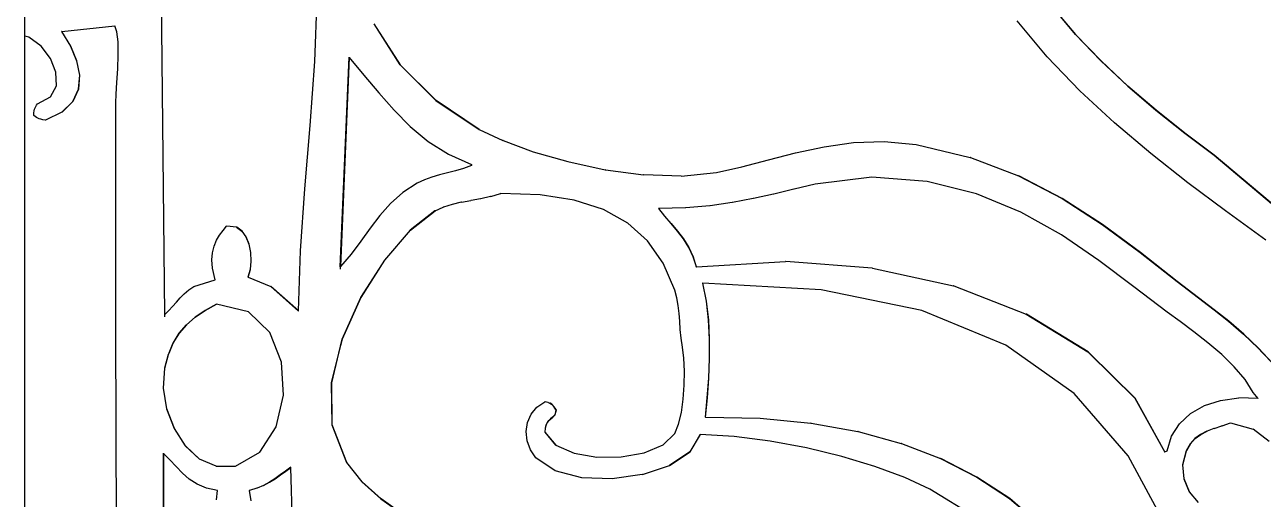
# Model space of a CAD drawing. Header units: inches. Extents: x 1397 to 20304, y -27267 to -746.
# Drawn here: x 17729.12 to 17744.67, y -21289.21 to -21283.25 of the extents above; entities that cross this region are included whole.
import ezdxf

# ---------------------------------------------------------------- set-up
doc = ezdxf.new("R2010")
doc.units = ezdxf.units.IN
doc.header["$LTSCALE"] = 17
doc.header["$MEASUREMENT"] = 0
doc.layers.add('25 BOT BAR', color=12, linetype='Continuous', lineweight=25)

# ---------------------------------------------------------------- blocks, each defined once
blk = doc.blocks.new('A$C261f3448')
for p, q in [((1.692, 20.047), (1.756, 14.221)), ((1.759, 14.224), (1.696, 20.047)), ((3.643, 17.401), (3.671, 18.202)), ((12.897, 18.095), (13.191, 17.743)), ((13.194, 17.743), (12.9, 18.095)), ((12.836, 17.462), (12.46, 17.914)), ((0.466, 17.778), (0.463, 17.778)), ((0.463, 17.778), (0.574, 17.597)), ((0.466, 17.778), (1.129, 17.852)), ((0.577, 17.597), (0.466, 17.778)), ((1.158, 17.777), (1.129, 17.852)), ((1.172, 17.649), (1.158, 17.777)), ((4.383, 17.878), (4.712, 17.362)), ((4.715, 17.362), (4.386, 17.878)), ((13.194, 17.743), (13.191, 17.743)), ((13.191, 17.743), (13.51, 17.41)), ((13.513, 17.41), (13.194, 17.743)), ((0.05, 17.708), (0, 17.72)), ((0.204, 17.597), (0.05, 17.708)), ((0.322, 17.442), (0.204, 17.597)), ((0.577, 17.597), (0.574, 17.597)), ((0.574, 17.597), (0.651, 17.412)), ((0.654, 17.412), (0.577, 17.597)), ((1.173, 17.487), (1.172, 17.649)), ((0.391, 17.267), (0.322, 17.442)), ((1.167, 17.311), (1.173, 17.487)), ((3.961, 14.823), (4.071, 17.456)), ((4.074, 17.453), (3.964, 14.827)), ((4.071, 17.456), (4.074, 17.453)), ((4.074, 17.453), (4.259, 17.232)), ((13.246, 17.035), (12.836, 17.462)), ((0.397, 17.097), (0.391, 17.267)), ((0.654, 17.412), (0.651, 17.412)), ((0.651, 17.412), (0.687, 17.229)), ((0.69, 17.229), (0.654, 17.412)), ((1.157, 17.139), (1.167, 17.311)), ((3.585, 16.599), (3.643, 17.401)), ((4.712, 17.362), (5.161, 16.913)), ((4.715, 17.362), (4.712, 17.362)), ((5.164, 16.913), (4.715, 17.362)), ((13.51, 17.41), (13.848, 17.094)), ((13.513, 17.41), (13.51, 17.41)), ((13.851, 17.094), (13.513, 17.41)), ((0.687, 17.229), (0.673, 17.056)), ((0.676, 17.056), (0.69, 17.229)), ((0.69, 17.229), (0.687, 17.229)), ((1.148, 16.991), (1.157, 17.139)), ((4.259, 17.232), (4.445, 17.008)), ((0.161, 16.871), (0.325, 16.957)), ((0.325, 16.957), (0.397, 17.097)), ((0.673, 17.056), (0.602, 16.9)), ((0.605, 16.9), (0.676, 17.056)), ((0.676, 17.056), (0.673, 17.056)), ((1.144, 16.885), (1.148, 16.991)), ((4.445, 17.008), (4.636, 16.79)), ((13.682, 16.631), (13.246, 17.035)), ((13.851, 17.094), (13.848, 17.094)), ((13.848, 17.094), (14.201, 16.792)), ((14.204, 16.792), (13.851, 17.094)), ((0.118, 16.783), (0.123, 16.804)), ((0.123, 16.804), (0.13, 16.821)), ((0.13, 16.821), (0.138, 16.836)), ((0.138, 16.836), (0.149, 16.852)), ((0.149, 16.852), (0.161, 16.871)), ((0.602, 16.9), (0.465, 16.768)), ((0.469, 16.768), (0.605, 16.9)), ((0.605, 16.9), (0.602, 16.9)), ((1.144, 14.031), (1.144, 16.885)), ((5.161, 16.913), (5.704, 16.549)), ((5.164, 16.913), (5.161, 16.913)), ((5.707, 16.549), (5.164, 16.913)), ((0.114, 16.724), (0.115, 16.758)), ((0.132, 16.711), (0.114, 16.724)), ((0.115, 16.758), (0.118, 16.783)), ((0.148, 16.699), (0.132, 16.711)), ((0.164, 16.69), (0.148, 16.699)), ((0.181, 16.682), (0.164, 16.69)), ((0.2, 16.676), (0.181, 16.682)), ((0.225, 16.67), (0.2, 16.676)), ((0.257, 16.666), (0.225, 16.67)), ((0.26, 16.666), (0.257, 16.666)), ((0.465, 16.768), (0.26, 16.666)), ((0.469, 16.768), (0.465, 16.768)), ((4.636, 16.79), (4.841, 16.585)), ((14.201, 16.792), (14.564, 16.504)), ((14.204, 16.792), (14.201, 16.792)), ((14.567, 16.504), (14.204, 16.792)), ((3.518, 15.804), (3.585, 16.599)), ((4.841, 16.585), (5.066, 16.399)), ((5.707, 16.549), (5.704, 16.549)), ((5.707, 16.549), (6.003, 16.408)), ((14.137, 16.246), (13.682, 16.631)), ((14.567, 16.504), (14.564, 16.504)), ((14.564, 16.504), (14.932, 16.227)), ((14.935, 16.227), (14.567, 16.504)), ((5.066, 16.399), (5.32, 16.239)), ((6.006, 16.408), (6.003, 16.408)), ((6.006, 16.408), (6.382, 16.269)), ((9.679, 16.253), (10.035, 16.33)), ((10.035, 16.33), (10.404, 16.383)), ((10.404, 16.383), (10.789, 16.397)), ((10.792, 16.397), (10.789, 16.397)), ((10.792, 16.397), (11.19, 16.358)), ((11.193, 16.358), (11.19, 16.358)), ((11.193, 16.358), (11.87, 16.198)), ((5.32, 16.239), (5.609, 16.11)), ((6.385, 16.269), (6.382, 16.269)), ((6.385, 16.269), (6.817, 16.144)), ((9.336, 16.165), (9.679, 16.253)), ((11.873, 16.198), (11.87, 16.198)), ((11.873, 16.198), (12.476, 15.966)), ((14.604, 15.878), (14.137, 16.246)), ((14.932, 16.227), (15.868, 15.436)), ((14.935, 16.227), (14.932, 16.227)), ((15.871, 15.436), (14.935, 16.227)), ((5.408, 16.027), (5.307, 16.002)), ((5.509, 16.057), (5.408, 16.027)), ((5.609, 16.095), (5.509, 16.057)), ((5.609, 16.11), (5.609, 16.095)), ((6.82, 16.144), (6.817, 16.144)), ((6.82, 16.144), (7.287, 16.043)), ((7.29, 16.043), (7.287, 16.043)), ((7.29, 16.043), (7.77, 15.979)), ((8.685, 16.007), (9.005, 16.078)), ((9.005, 16.078), (9.336, 16.165)), ((4.927, 15.875), (4.745, 15.756)), ((5.017, 15.917), (4.927, 15.875)), ((5.111, 15.95), (5.017, 15.917)), ((5.208, 15.977), (5.111, 15.95)), ((5.307, 16.002), (5.208, 15.977)), ((7.773, 15.979), (7.77, 15.979)), ((8.243, 15.963), (7.773, 15.979)), ((8.243, 15.963), (8.685, 16.007)), ((9.922, 15.861), (9.66, 15.798)), ((9.925, 15.861), (9.922, 15.861)), ((10.635, 15.949), (9.925, 15.861)), ((11.329, 15.894), (10.635, 15.949)), ((11.95, 15.74), (11.329, 15.894)), ((12.476, 15.966), (13.024, 15.68)), ((12.479, 15.966), (12.476, 15.966)), ((13.027, 15.68), (12.479, 15.966)), ((15.075, 15.524), (14.604, 15.878)), ((3.462, 15.024), (3.518, 15.804)), ((4.745, 15.756), (4.591, 15.619)), ((5.85, 15.704), (5.974, 15.744)), ((5.974, 15.744), (5.977, 15.744)), ((6.47, 15.726), (5.977, 15.744)), ((6.899, 15.659), (6.47, 15.726)), ((9.401, 15.737), (9.149, 15.68)), ((9.404, 15.737), (9.401, 15.737)), ((9.657, 15.798), (9.404, 15.737)), ((9.66, 15.798), (9.657, 15.798)), ((12.508, 15.509), (11.95, 15.74)), ((4.591, 15.619), (4.458, 15.469)), ((5.152, 15.524), (5.255, 15.573)), ((5.258, 15.573), (5.255, 15.573)), ((5.365, 15.607), (5.258, 15.573)), ((5.368, 15.607), (5.365, 15.607)), ((5.481, 15.633), (5.368, 15.607)), ((5.484, 15.633), (5.481, 15.633)), ((5.484, 15.633), (5.6, 15.654)), ((5.603, 15.654), (5.6, 15.654)), ((5.723, 15.676), (5.603, 15.654)), ((5.726, 15.676), (5.723, 15.676)), ((5.847, 15.704), (5.726, 15.676)), ((5.85, 15.704), (5.847, 15.704)), ((7.265, 15.541), (6.899, 15.659)), ((7.956, 15.553), (8.033, 15.46)), ((7.959, 15.553), (7.956, 15.553)), ((8.296, 15.563), (7.959, 15.553)), ((8.037, 15.46), (7.959, 15.553)), ((8.299, 15.563), (8.296, 15.563)), ((8.602, 15.59), (8.299, 15.563)), ((8.605, 15.59), (8.602, 15.59)), ((8.883, 15.63), (8.605, 15.59)), ((8.886, 15.63), (8.883, 15.63)), ((9.146, 15.68), (8.886, 15.63)), ((9.149, 15.68), (9.146, 15.68)), ((13.024, 15.68), (13.528, 15.353)), ((13.027, 15.68), (13.024, 15.68)), ((13.531, 15.353), (13.027, 15.68)), ((4.458, 15.469), (4.337, 15.309)), ((5.149, 15.524), (4.839, 15.282)), ((4.842, 15.282), (5.152, 15.524)), ((5.152, 15.524), (5.149, 15.524)), ((7.571, 15.371), (7.265, 15.541)), ((8.033, 15.46), (8.114, 15.367)), ((8.037, 15.46), (8.033, 15.46)), ((8.117, 15.367), (8.037, 15.46)), ((13.016, 15.222), (12.508, 15.509)), ((15.581, 15.156), (15.075, 15.524)), ((2.447, 15.221), (2.489, 15.28)), ((2.489, 15.28), (2.533, 15.334)), ((2.536, 15.334), (2.533, 15.334)), ((2.66, 15.319), (2.536, 15.334)), ((2.663, 15.319), (2.66, 15.319)), ((2.66, 15.319), (2.725, 15.271)), ((2.728, 15.271), (2.663, 15.319)), ((2.728, 15.271), (2.725, 15.271)), ((2.725, 15.271), (2.776, 15.198)), ((2.779, 15.198), (2.728, 15.271)), ((4.337, 15.309), (4.22, 15.145)), ((4.839, 15.282), (4.516, 14.907)), ((4.519, 14.907), (4.842, 15.282)), ((4.842, 15.282), (4.839, 15.282)), ((7.82, 15.147), (7.571, 15.371)), ((8.114, 15.367), (8.194, 15.272)), ((8.117, 15.367), (8.114, 15.367)), ((8.197, 15.272), (8.117, 15.367)), ((8.194, 15.272), (8.269, 15.172)), ((8.197, 15.272), (8.194, 15.272)), ((8.272, 15.172), (8.197, 15.272)), ((13.528, 15.353), (14.005, 15)), ((13.531, 15.353), (13.528, 15.353)), ((14.008, 15), (13.531, 15.353)), ((2.377, 15.081), (2.408, 15.155)), ((2.408, 15.155), (2.447, 15.221)), ((2.779, 15.198), (2.776, 15.198)), ((2.776, 15.198), (2.813, 15.106)), ((2.816, 15.106), (2.779, 15.198)), ((2.816, 15.106), (2.813, 15.106)), ((2.813, 15.106), (2.834, 15.002)), ((2.837, 15.002), (2.816, 15.106)), ((4.22, 15.145), (4.097, 14.981)), ((8.016, 14.866), (7.82, 15.147)), ((8.269, 15.172), (8.336, 15.065)), ((8.272, 15.172), (8.269, 15.172)), ((8.339, 15.065), (8.272, 15.172)), ((13.484, 14.902), (13.016, 15.222)), ((2.349, 14.908), (2.356, 14.999)), ((2.356, 14.999), (2.377, 15.081)), ((2.837, 15.002), (2.834, 15.002)), ((2.834, 15.002), (2.84, 14.894)), ((2.843, 14.894), (2.837, 15.002)), ((3.437, 14.268), (3.462, 15.024)), ((4.097, 14.981), (3.964, 14.827)), ((8.336, 15.065), (8.391, 14.949)), ((8.339, 15.065), (8.336, 15.065)), ((8.394, 14.949), (8.339, 15.065)), ((8.391, 14.949), (8.431, 14.821)), ((8.394, 14.949), (8.391, 14.949)), ((8.434, 14.822), (8.394, 14.949)), ((14.005, 15), (14.468, 14.638)), ((14.008, 15), (14.005, 15)), ((14.471, 14.638), (14.008, 15)), ((2.358, 14.807), (2.349, 14.908)), ((2.39, 14.66), (2.358, 14.807)), ((2.83, 14.787), (2.802, 14.69)), ((2.805, 14.69), (2.833, 14.787)), ((2.84, 14.894), (2.83, 14.787)), ((2.833, 14.787), (2.83, 14.787)), ((2.833, 14.787), (2.843, 14.894)), ((2.843, 14.894), (2.84, 14.894)), ((3.961, 14.823), (3.96, 14.821)), ((3.96, 14.821), (3.96, 14.792)), ((3.961, 14.821), (3.96, 14.821)), ((3.964, 14.827), (3.961, 14.823)), ((4.516, 14.907), (4.218, 14.438)), ((4.221, 14.438), (4.519, 14.907)), ((4.519, 14.907), (4.516, 14.907)), ((8.162, 14.529), (8.016, 14.866)), ((8.431, 14.821), (8.434, 14.822)), ((8.434, 14.822), (9.551, 14.889)), ((9.554, 14.889), (9.551, 14.889)), ((9.551, 14.889), (9.552, 14.889)), ((9.554, 14.889), (9.552, 14.889)), ((10.64, 14.805), (9.554, 14.889)), ((10.643, 14.805), (10.64, 14.805)), ((10.643, 14.805), (11.66, 14.581)), ((13.923, 14.571), (13.484, 14.902)), ((2.121, 14.573), (2.39, 14.66)), ((2.805, 14.69), (2.802, 14.69)), ((2.805, 14.69), (3.088, 14.573)), ((14.468, 14.638), (14.932, 14.28)), ((14.471, 14.638), (14.468, 14.638)), ((14.935, 14.28), (14.471, 14.638)), ((1.952, 14.432), (2.002, 14.484)), ((2.002, 14.484), (2.058, 14.531)), ((2.058, 14.531), (2.121, 14.573)), ((3.091, 14.573), (3.088, 14.573)), ((3.088, 14.573), (3.437, 14.265)), ((3.437, 14.268), (3.091, 14.573)), ((8.188, 14.432), (8.162, 14.529)), ((8.51, 14.616), (8.556, 14.391)), ((8.514, 14.616), (8.51, 14.616)), ((8.559, 14.391), (8.514, 14.616)), ((10, 14.532), (8.514, 14.616)), ((11.264, 14.271), (10, 14.532)), ((11.663, 14.581), (11.66, 14.581)), ((11.663, 14.581), (12.575, 14.227)), ((14.345, 14.25), (13.923, 14.571)), ((1.808, 14.271), (1.857, 14.325)), ((1.857, 14.325), (1.904, 14.379)), ((1.904, 14.379), (1.952, 14.432)), ((2.406, 14.353), (2.263, 14.272)), ((2.267, 14.272), (2.409, 14.353)), ((2.409, 14.353), (2.406, 14.353)), ((2.808, 14.258), (2.409, 14.353)), ((4.218, 14.438), (3.984, 13.911)), ((3.987, 13.911), (4.221, 14.438)), ((4.221, 14.438), (4.218, 14.438)), ((8.205, 14.335), (8.188, 14.432)), ((8.216, 14.237), (8.205, 14.335)), ((8.559, 14.391), (8.556, 14.391)), ((8.556, 14.391), (8.583, 14.156)), ((8.586, 14.156), (8.559, 14.391)), ((1.756, 14.221), (1.759, 14.224)), ((1.756, 14.221), (1.756, 14.192)), ((1.759, 14.224), (1.808, 14.271)), ((2.138, 14.187), (2.029, 14.093)), ((2.032, 14.093), (2.141, 14.187)), ((2.263, 14.272), (2.138, 14.187)), ((2.141, 14.187), (2.138, 14.187)), ((2.141, 14.187), (2.267, 14.272)), ((2.267, 14.272), (2.263, 14.272)), ((3.079, 13.995), (2.808, 14.258)), ((3.437, 14.265), (3.437, 14.268)), ((8.223, 14.137), (8.216, 14.237)), ((8.586, 14.156), (8.583, 14.156)), ((8.583, 14.156), (8.595, 13.914)), ((8.599, 13.914), (8.586, 14.156)), ((12.319, 13.836), (11.264, 14.271)), ((12.575, 14.227), (13.347, 13.753)), ((12.578, 14.227), (12.575, 14.227)), ((13.35, 13.753), (12.578, 14.227)), ((14.505, 14.134), (14.345, 14.25)), ((14.932, 14.28), (15.114, 14.137)), ((14.935, 14.28), (14.932, 14.28)), ((15.117, 14.137), (14.935, 14.28)), ((1.16, 8.878), (1.144, 14.031)), ((2.029, 14.093), (1.937, 13.986)), ((1.94, 13.986), (2.032, 14.093)), ((2.032, 14.093), (2.029, 14.093)), ((3.223, 13.624), (3.079, 13.995)), ((8.23, 14.034), (8.223, 14.137)), ((8.24, 13.925), (8.23, 14.034)), ((14.678, 14.005), (14.505, 14.134)), ((14.856, 13.866), (14.678, 14.005)), ((15.114, 14.137), (15.302, 13.976)), ((15.117, 14.137), (15.114, 14.137)), ((15.305, 13.976), (15.117, 14.137)), ((1.861, 13.863), (1.809, 13.737)), ((1.812, 13.737), (1.864, 13.863)), ((1.937, 13.986), (1.861, 13.863)), ((1.864, 13.863), (1.861, 13.863)), ((1.864, 13.863), (1.94, 13.986)), ((1.94, 13.986), (1.937, 13.986)), ((3.984, 13.911), (3.941, 13.737)), ((3.944, 13.737), (3.987, 13.911)), ((3.987, 13.911), (3.984, 13.911)), ((8.257, 13.811), (8.24, 13.925)), ((8.599, 13.914), (8.595, 13.914)), ((8.595, 13.914), (8.595, 13.737)), ((8.598, 13.737), (8.599, 13.914)), ((15.028, 13.718), (14.856, 13.866)), ((15.302, 13.976), (15.487, 13.799)), ((15.305, 13.976), (15.302, 13.976)), ((15.491, 13.799), (15.305, 13.976)), ((1.801, 13.718), (1.756, 13.548)), ((1.759, 13.548), (1.804, 13.718)), ((1.809, 13.737), (1.801, 13.718)), ((1.804, 13.718), (1.801, 13.718)), ((1.804, 13.718), (1.812, 13.737)), ((1.809, 13.737), (1.812, 13.737)), ((3.941, 13.737), (3.85, 13.365)), ((3.853, 13.365), (3.944, 13.737)), ((3.941, 13.737), (3.944, 13.737)), ((8.274, 13.672), (8.257, 13.811)), ((8.595, 13.737), (8.598, 13.737)), ((8.595, 13.737), (8.595, 13.668)), ((8.598, 13.668), (8.598, 13.737)), ((13.177, 13.228), (12.319, 13.836)), ((13.35, 13.753), (13.347, 13.753)), ((13.347, 13.753), (13.364, 13.737)), ((13.367, 13.737), (13.35, 13.753)), ((13.364, 13.737), (13.367, 13.737)), ((13.364, 13.737), (13.939, 13.172)), ((13.942, 13.172), (13.367, 13.737)), ((15.186, 13.564), (15.028, 13.718)), ((15.491, 13.799), (15.487, 13.799)), ((15.487, 13.799), (15.546, 13.737)), ((15.549, 13.737), (15.491, 13.799)), ((15.546, 13.737), (15.549, 13.737)), ((15.546, 13.737), (15.665, 13.61)), ((15.668, 13.61), (15.549, 13.737)), ((1.756, 13.548), (1.739, 13.298)), ((1.742, 13.298), (1.759, 13.548)), ((1.759, 13.548), (1.756, 13.548)), ((3.247, 13.209), (3.223, 13.624)), ((8.282, 13.509), (8.274, 13.672)), ((8.595, 13.668), (8.584, 13.421)), ((8.587, 13.421), (8.598, 13.668)), ((8.598, 13.668), (8.595, 13.668)), ((15.321, 13.404), (15.186, 13.564)), ((8.28, 13.334), (8.282, 13.509)), ((8.584, 13.421), (8.566, 13.175)), ((8.569, 13.175), (8.587, 13.421)), ((8.587, 13.421), (8.584, 13.421)), ((15.424, 13.24), (15.321, 13.404)), ((1.742, 13.298), (1.739, 13.298)), ((1.739, 13.298), (1.781, 13.037)), ((1.784, 13.037), (1.742, 13.298)), ((3.85, 13.365), (3.856, 12.836)), ((3.853, 13.365), (3.85, 13.365)), ((3.859, 12.836), (3.853, 13.365)), ((8.267, 13.157), (8.28, 13.334)), ((13.855, 12.447), (13.177, 13.228)), ((15.487, 13.167), (15.424, 13.24)), ((3.155, 12.812), (3.247, 13.209)), ((6.43, 13.058), (6.529, 13.123)), ((6.532, 13.123), (6.529, 13.123)), ((6.567, 13.115), (6.532, 13.123)), ((6.57, 13.115), (6.567, 13.115)), ((6.57, 13.115), (6.594, 13.106)), ((6.597, 13.106), (6.594, 13.106)), ((6.594, 13.106), (6.613, 13.096)), ((6.616, 13.096), (6.597, 13.106)), ((6.616, 13.096), (6.613, 13.096)), ((6.613, 13.096), (6.628, 13.083)), ((6.631, 13.083), (6.616, 13.096)), ((6.628, 13.083), (6.64, 13.066)), ((6.631, 13.083), (6.628, 13.083)), ((6.643, 13.066), (6.631, 13.083)), ((6.643, 13.066), (6.64, 13.066)), ((6.64, 13.066), (6.654, 13.046)), ((6.657, 13.046), (6.643, 13.066)), ((8.244, 12.99), (8.267, 13.157)), ((8.566, 13.175), (8.542, 12.933)), ((8.545, 12.933), (8.569, 13.175)), ((8.569, 13.175), (8.566, 13.175)), ((13.939, 13.172), (14.314, 12.494)), ((13.942, 13.172), (13.939, 13.172)), ((14.316, 12.495), (13.942, 13.172)), ((14.636, 12.978), (14.811, 13.077)), ((14.811, 13.077), (15.015, 13.143)), ((15.015, 13.143), (15.242, 13.174)), ((15.245, 13.174), (15.242, 13.174)), ((15.487, 13.167), (15.245, 13.174)), ((1.784, 13.037), (1.781, 13.037)), ((1.781, 13.037), (1.875, 12.788)), ((1.878, 12.788), (1.784, 13.037)), ((6.313, 12.866), (6.358, 12.97)), ((6.358, 12.97), (6.43, 13.058)), ((6.602, 12.911), (6.579, 12.889)), ((6.582, 12.889), (6.605, 12.911)), ((6.627, 12.934), (6.602, 12.911)), ((6.605, 12.911), (6.602, 12.911)), ((6.605, 12.911), (6.63, 12.934)), ((6.655, 12.962), (6.627, 12.934)), ((6.63, 12.934), (6.627, 12.934)), ((6.63, 12.934), (6.658, 12.962)), ((6.657, 13.046), (6.654, 13.046)), ((6.654, 13.046), (6.671, 13.021)), ((6.671, 13.021), (6.655, 12.962)), ((6.658, 12.962), (6.655, 12.962)), ((6.674, 13.021), (6.657, 13.046)), ((6.658, 12.962), (6.674, 13.021)), ((6.674, 13.021), (6.671, 13.021)), ((8.209, 12.843), (8.244, 12.99)), ((8.545, 12.933), (8.542, 12.933)), ((8.545, 12.933), (9.232, 12.918)), ((9.235, 12.918), (9.232, 12.918)), ((9.235, 12.918), (9.871, 12.857)), ((14.497, 12.849), (14.636, 12.978)), ((1.878, 12.788), (1.875, 12.788)), ((1.875, 12.788), (2.014, 12.57)), ((2.017, 12.57), (1.878, 12.788)), ((2.952, 12.494), (3.155, 12.812)), ((3.856, 12.836), (4.039, 12.362)), ((3.859, 12.836), (3.856, 12.836)), ((4.042, 12.362), (3.859, 12.836)), ((6.296, 12.752), (6.313, 12.866)), ((6.308, 12.636), (6.296, 12.752)), ((6.535, 12.794), (6.529, 12.743)), ((6.532, 12.743), (6.538, 12.794)), ((6.545, 12.834), (6.535, 12.794)), ((6.538, 12.794), (6.535, 12.794)), ((6.538, 12.794), (6.548, 12.834)), ((6.56, 12.864), (6.545, 12.834)), ((6.548, 12.834), (6.545, 12.834)), ((6.548, 12.834), (6.563, 12.864)), ((6.579, 12.889), (6.56, 12.864)), ((6.563, 12.864), (6.56, 12.864)), ((6.563, 12.864), (6.582, 12.889)), ((6.582, 12.889), (6.579, 12.889)), ((8.162, 12.728), (8.209, 12.843)), ((9.874, 12.857), (9.871, 12.857)), ((9.874, 12.857), (10.46, 12.751)), ((10.463, 12.751), (10.46, 12.751)), ((10.463, 12.751), (11.002, 12.602)), ((14.398, 12.692), (14.497, 12.849)), ((14.842, 12.756), (14.762, 12.715)), ((14.765, 12.715), (14.845, 12.756)), ((14.845, 12.756), (14.842, 12.756)), ((14.931, 12.79), (14.845, 12.756)), ((14.934, 12.79), (14.931, 12.79)), ((14.934, 12.79), (15.03, 12.823)), ((15.033, 12.823), (15.03, 12.823)), ((15.033, 12.823), (15.138, 12.86)), ((15.138, 12.86), (15.425, 12.78)), ((15.626, 12.625), (15.425, 12.78)), ((6.348, 12.523), (6.308, 12.636)), ((6.532, 12.743), (6.529, 12.743)), ((6.529, 12.743), (6.666, 12.581)), ((6.669, 12.581), (6.532, 12.743)), ((8.014, 12.584), (8.162, 12.728)), ((8.479, 12.713), (8.35, 12.495)), ((8.353, 12.495), (8.482, 12.713)), ((8.482, 12.713), (8.479, 12.713)), ((8.909, 12.687), (8.482, 12.713)), ((9.36, 12.63), (8.909, 12.687)), ((9.815, 12.546), (9.36, 12.63)), ((11.006, 12.602), (11.002, 12.602)), ((11.006, 12.602), (11.499, 12.411)), ((14.345, 12.508), (14.398, 12.692)), ((14.633, 12.596), (14.583, 12.508)), ((14.636, 12.596), (14.586, 12.508)), ((14.692, 12.664), (14.633, 12.596)), ((14.636, 12.596), (14.633, 12.596)), ((14.636, 12.596), (14.695, 12.664)), ((14.762, 12.715), (14.692, 12.664)), ((14.695, 12.664), (14.692, 12.664)), ((14.695, 12.664), (14.765, 12.715)), ((14.765, 12.715), (14.762, 12.715)), ((1.74, 12.479), (1.74, 8.044)), ((1.743, 12.476), (1.74, 12.479)), ((1.743, 8.045), (1.743, 12.476)), ((1.823, 12.397), (1.743, 12.476)), ((2.014, 12.57), (2.193, 12.405)), ((2.017, 12.57), (2.014, 12.57)), ((2.196, 12.405), (2.017, 12.57)), ((2.644, 12.318), (2.952, 12.494)), ((6.418, 12.421), (6.348, 12.523)), ((6.669, 12.581), (6.666, 12.581)), ((6.669, 12.581), (6.896, 12.478)), ((6.899, 12.478), (6.896, 12.478)), ((6.899, 12.478), (7.181, 12.429)), ((7.487, 12.432), (7.777, 12.485)), ((7.777, 12.485), (8.014, 12.584)), ((8.35, 12.495), (8.093, 12.325)), ((8.096, 12.325), (8.353, 12.495)), ((8.353, 12.495), (8.35, 12.495)), ((10.258, 12.439), (9.815, 12.546)), ((14.367, 11.494), (13.855, 12.447)), ((14.314, 12.494), (14.316, 12.495)), ((14.316, 12.495), (14.345, 12.508)), ((14.583, 12.508), (14.538, 12.332)), ((14.541, 12.332), (14.586, 12.508)), ((14.586, 12.508), (14.583, 12.508)), ((1.9, 12.312), (1.823, 12.397)), ((1.979, 12.229), (1.9, 12.312)), ((2.196, 12.405), (2.193, 12.405)), ((2.405, 12.314), (2.196, 12.405)), ((2.405, 12.314), (2.644, 12.318)), ((3.341, 12.304), (3.273, 12.254)), ((3.276, 12.254), (3.342, 12.301)), ((3.342, 12.301), (3.341, 12.304)), ((3.36, 11.577), (3.342, 12.301)), ((4.042, 12.362), (4.039, 12.362)), ((4.039, 12.362), (4.234, 12.119)), ((4.237, 12.119), (4.042, 12.362)), ((6.661, 12.256), (6.418, 12.421)), ((7.181, 12.429), (7.487, 12.432)), ((7.756, 12.21), (8.093, 12.325)), ((8.096, 12.325), (8.093, 12.325)), ((10.675, 12.313), (10.258, 12.439)), ((11.049, 12.174), (10.675, 12.313)), ((11.499, 12.411), (11.952, 12.179)), ((11.502, 12.411), (11.499, 12.411)), ((11.955, 12.179), (11.502, 12.411)), ((14.538, 12.332), (14.552, 12.156)), ((14.541, 12.332), (14.538, 12.332)), ((14.555, 12.156), (14.541, 12.332)), ((2.065, 12.153), (1.979, 12.229)), ((2.163, 12.088), (2.065, 12.153)), ((3.14, 12.158), (3.071, 12.114)), ((3.074, 12.114), (3.143, 12.158)), ((3.206, 12.205), (3.14, 12.158)), ((3.143, 12.158), (3.14, 12.158)), ((3.143, 12.158), (3.209, 12.205)), ((3.273, 12.254), (3.206, 12.205)), ((3.209, 12.205), (3.206, 12.205)), ((3.209, 12.205), (3.276, 12.254)), ((3.276, 12.254), (3.273, 12.254)), ((6.993, 12.17), (6.661, 12.256)), ((7.374, 12.156), (6.993, 12.17)), ((7.753, 12.21), (7.374, 12.156)), ((7.756, 12.21), (7.753, 12.21)), ((11.365, 12.025), (11.049, 12.174)), ((11.955, 12.179), (11.952, 12.179)), ((11.952, 12.179), (12.363, 11.908)), ((12.366, 11.908), (11.955, 12.179)), ((14.555, 12.156), (14.552, 12.156)), ((14.552, 12.156), (14.619, 11.994)), ((14.622, 11.994), (14.555, 12.156)), ((2.28, 12.039), (2.163, 12.088)), ((2.422, 12.011), (2.28, 12.039)), ((2.406, 11.891), (2.422, 12.011)), ((2.818, 12.011), (2.838, 11.88)), ((2.821, 12.011), (2.818, 12.011)), ((2.913, 12.039), (2.821, 12.011)), ((2.841, 11.88), (2.821, 12.011)), ((2.916, 12.039), (2.913, 12.039)), ((2.996, 12.074), (2.916, 12.039)), ((3.071, 12.114), (2.996, 12.074)), ((2.999, 12.074), (2.996, 12.074)), ((2.999, 12.074), (3.074, 12.114)), ((3.074, 12.114), (3.071, 12.114)), ((4.234, 12.119), (4.47, 11.906)), ((4.237, 12.119), (4.234, 12.119)), ((4.473, 11.906), (4.237, 12.119)), ((11.935, 11.674), (11.365, 12.025)), ((14.619, 11.994), (14.732, 11.858)), ((14.622, 11.994), (14.619, 11.994)), ((14.735, 11.858), (14.622, 11.994)), ((4.47, 11.906), (4.737, 11.717)), ((4.473, 11.906), (4.47, 11.906)), ((4.74, 11.717), (4.473, 11.906)), ((12.366, 11.908), (12.363, 11.908)), ((12.363, 11.908), (12.53, 11.767)), ((12.533, 11.767), (12.366, 11.908))]:
    blk.add_line(p, q)

msp = doc.modelspace()

# ---------------------------------------------------------------- linework, layer by layer
at = {"layer": '25 BOT BAR'}
msp.add_line((17729.12, -21389.111), (17729.12, -20886.27), dxfattribs=at)

# ---------------------------------------------------------------- block references
msp.add_blockref('A$C261f3448', (17729.12, -21301.111), dxfattribs=at)

doc.saveas('drawing.dxf')
